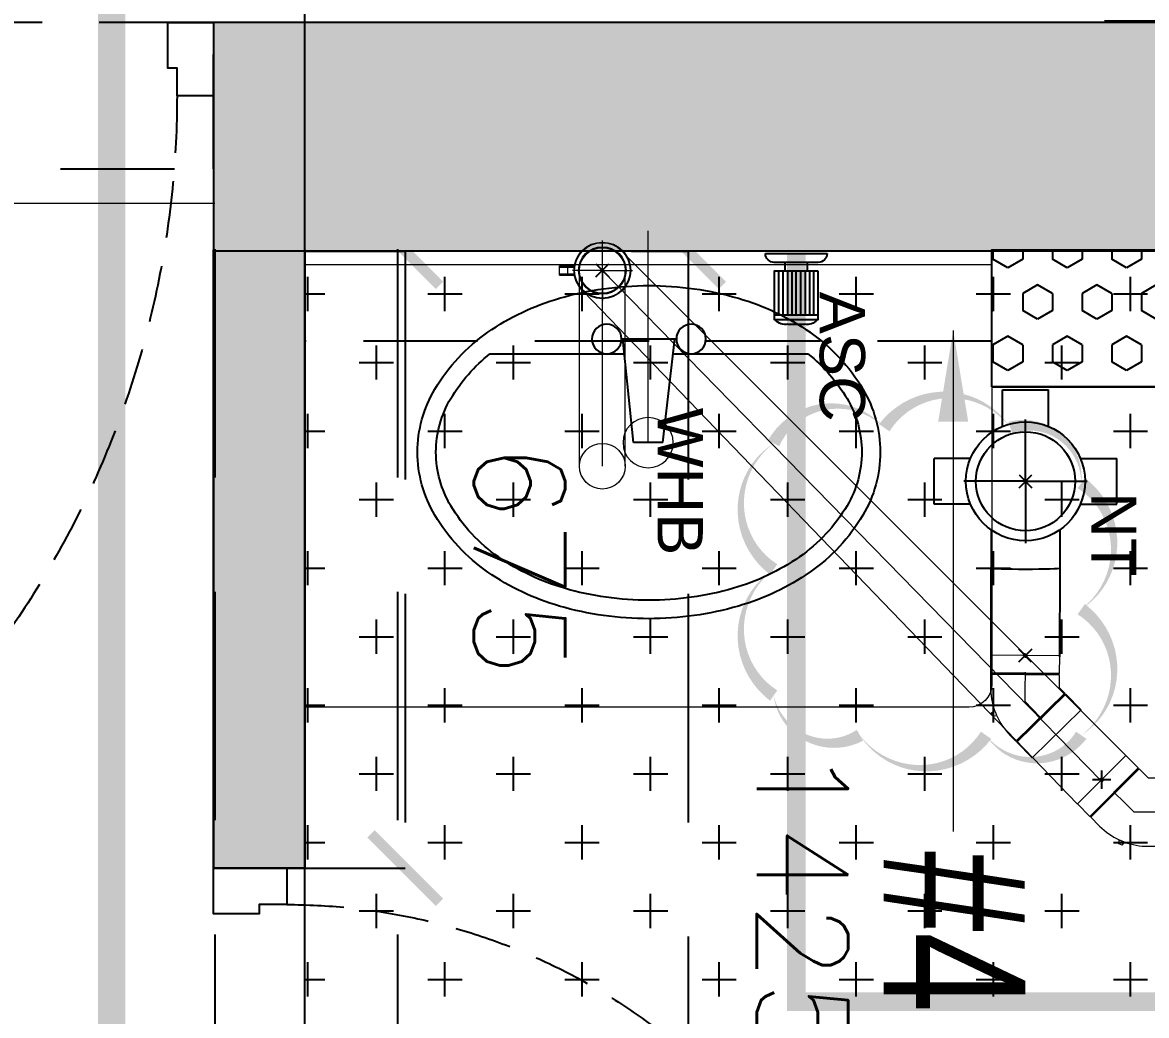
# Model space of a CAD drawing. Header units: millimetres. Extents: x -414464 to 1686, y -90036 to 108605.
# Drawn here: x -107550 to -106321, y -74196 to -73110 of the extents above; entities that cross this region are included whole.
import ezdxf

# ---------------------------------------------------------------- set-up
doc = ezdxf.new("R2010")
doc.units = ezdxf.units.MM
doc.header["$LTSCALE"] = 1000
doc.header["$MEASUREMENT"] = 0
for name, pattern in [('$1$AUDIT_D_120904163729-0', [0]), ('$36$HIDDEN', [0.375, 0.25, -0.125]), ('3BHK-A$1$$1$HIDDEN', [0.375, 0.25, -0.125]), ('3BHK-A$1$( Hidden )', [0.375, 0.25, -0.125]), ('3BHK-A$1$AUDIT_D_120904163729-0', [0]), ('3BHK-A$1$HIDDEN', [0.375, 0.25, -0.125]), ('AUDIT_D_120904163729-0', [0]), ('T8 - TYPICAL FLOOR CORE$1$HIDDEN', [0.375, 0.25, -0.125]), ('T8(T9 IS SIMILAR) - DIMENSION & TEXTING$1$( Hidden )', [0.375, 0.25, -0.125]), ('T8(T9 IS SIMILAR) - DIMENSION & TEXTING$1$1', [0]), ('T8(T9 IS SIMILAR) - DIMENSION & TEXTING$1$AUDIT_D_120904163729-0', [0]), ('T8(T9 IS SIMILAR) - DIMENSION & TEXTING$1$CENTERX2', [101.6, 63.5, -12.7, 12.7, -12.7]), ('T8(T9 IS SIMILAR) - DIMENSION & TEXTING$1$HIDDEN', [0.375, 0.25, -0.125]), ('T8(T9 IS SIMILAR)$1$$0$HIDDEN', [0.375, 0.25, -0.125]), ('T8(T9 IS SIMILAR)$1$HIDDEN', [0.375, 0.25, -0.125]), ('T8_REFUGE COLUMNS$1$CENTER2', [1.125, 0.75, -0.125, 0.125, -0.125])]:
    doc.linetypes.add(name, pattern=pattern)
doc.layers.get('0').update_dxf_attribs({"linetype": 'AUDIT_D_120904163729-0'})
for name, color, linetype in [('$0$A-HATCH -160', 251, '$1$AUDIT_D_120904163729-0'), ('$21$A-DIMENSIONS', 2, '$36$HIDDEN'), ('3BHK-A$1$$0$A-DOOR-FULL', 2, 'Continuous'), ('3BHK-A$1$$1$LEDGE WALL', 5, 'Continuous'), ('3BHK-A$1$A-HATCH -160', 251, '3BHK-A$1$AUDIT_D_120904163729-0'), ('3BHK-A$1$A-SANITARY', 2, 'Continuous'), ('3BHK-A$1$A-TOI SUNK 50MM', 8, 'Continuous'), ('3BHK-A$1$CUT-OUT', 49, 'Continuous'), ('3BHK-A$1$LEDGE WALL', 5, 'Continuous'), ('a-rcc', 3, 'Continuous'), ('T8 - TYPICAL FLOOR CORE$1$A-DIMENSIONS', 2, 'T8 - TYPICAL FLOOR CORE$1$HIDDEN'), ('T8(T9 IS SIMILAR) - DIMENSION & TEXTING$1$A-DIMENSIONS', 2, 'T8(T9 IS SIMILAR) - DIMENSION & TEXTING$1$HIDDEN'), ('T8(T9 IS SIMILAR) - DIMENSION & TEXTING$1$A-FIRE FIGHTING', 7, 'T8(T9 IS SIMILAR) - DIMENSION & TEXTING$1$AUDIT_D_120904163729-0'), ('T8(T9 IS SIMILAR) - DIMENSION & TEXTING$1$A-PLUMBING', 7, 'T8(T9 IS SIMILAR) - DIMENSION & TEXTING$1$AUDIT_D_120904163729-0'), ('T8(T9 IS SIMILAR) - DIMENSION & TEXTING$1$A-RSP COMMENTS', 30, 'T8(T9 IS SIMILAR) - DIMENSION & TEXTING$1$AUDIT_D_120904163729-0'), ('T8(T9 IS SIMILAR) - DIMENSION & TEXTING$1$KITCHEN BLOCK', 255, 'Continuous'), ('T8(T9 IS SIMILAR) - DIMENSION & TEXTING$1$pl-75 dia waste pipe', 3, 'Continuous'), ('T8(T9 IS SIMILAR) - DIMENSION & TEXTING$1$pl-75 dia waste pipe1', 3, 'Continuous'), ('T8(T9 IS SIMILAR) - DIMENSION & TEXTING$1$PL-FITTINGS', 5, 'Continuous'), ('T8(T9 IS SIMILAR) - DIMENSION & TEXTING$1$U-TI-75MM WASTE WATER PIPE', 3, 'Continuous'), ('T8(T9 IS SIMILAR) - DIMENSION & TEXTING$1$U-TI-BOILER', 1, 'T8(T9 IS SIMILAR) - DIMENSION & TEXTING$1$1'), ('T8(T9 IS SIMILAR) - DIMENSION & TEXTING$1$U-TI-TEXT', 7, 'Continuous'), ('T8(T9 IS SIMILAR) - DIMENSION & TEXTING$1$U-TI-WS', 5, 'Continuous'), ('T8(T9 IS SIMILAR)$1$$6$a-beam 2', 50, 'Continuous'), ('T8(T9 IS SIMILAR)$1$S-BEAM', 20, 'T8(T9 IS SIMILAR)$1$$0$HIDDEN'), ('T8_REFUGE COLUMNS$1$A-CENTERLINE', 193, 'T8_REFUGE COLUMNS$1$CENTER2'), ('T8_REFUGE COLUMNS$1$A-RCC COLS', 3, 'Continuous'), ('T8_TYPICAL COLUMNS$1$A-RCC COLS', 3, 'Continuous')]:
    doc.layers.add(name, color=color, linetype=linetype)
for name, color, linetype, lineweight in [('3BHK-A$1$$1$A-WALL- 160', 6, 'Continuous', 30), ('3BHK-A$1$a-TOI-fixtures', 251, 'Continuous', 0), ('T8(T9 IS SIMILAR) - DIMENSION & TEXTING$1$pl-50dia waste pie', 6, 'Continuous', 0), ('T8(T9 IS SIMILAR) - DIMENSION & TEXTING$1$pl-50dia waste pipe1', 6, 'Continuous', 0), ('T8(T9 IS SIMILAR) - DIMENSION & TEXTING$1$R0-18-10-2014-T1-1st Podium Floor Plan$0$Text', 2, 'Continuous', 0), ('T8(T9 IS SIMILAR) - DIMENSION & TEXTING$1$U-IPD-WS-FIRE', 1, 'Continuous', 40), ('T8(T9 IS SIMILAR)$1$D&W', 8, 'Continuous', 25), ('T8(T9 IS SIMILAR)$1$SCPL BEAM', 191, 'T8(T9 IS SIMILAR)$1$$0$HIDDEN', 13)]:
    doc.layers.add(name, color=color, linetype=linetype, lineweight=lineweight)
doc.layers.add('T8(T9 IS SIMILAR) - DIMENSION & TEXTING$1$GEB-BEZUG', color=2, linetype='Continuous', lineweight=25, true_color=0xffff00)
doc.layers.add('T8_REFUGE COLUMNS$1$COL-HATCH', color=7, linetype='Continuous', lineweight=25, true_color=0xa3a3a3)
doc.styles.add('T8 - TYPICAL FLOOR CORE$1$Romans 1', font='romans.shx', dxfattribs={"height": 100})
doc.styles.add('T8(T9 IS SIMILAR) - DIMENSION & TEXTING$1$arial', font='sanss___.ttf')
doc.styles.add('T8(T9 IS SIMILAR) - DIMENSION & TEXTING$1$ARIAL ARROW', font='swisscl.ttf')
doc.styles.add('T8(T9 IS SIMILAR) - DIMENSION & TEXTING$1$Romans 1', font='romans.shx', dxfattribs={"height": 100})
doc.styles.add('T8(T9 IS SIMILAR) - DIMENSION & TEXTING$1$Tahoma', font='tahoma.ttf')
doc.dimstyles.new('T8 - TYPICAL FLOOR CORE$1$ALPINE S', dxfattribs={"dimscale": 0, "dimtxt": 100, "dimasz": 75, "dimexe": 0, "dimexo": 0, "dimgap": 75, "dimtad": 1, "dimdec": 0, "dimzin": 0, "dimdsep": 46, "dimtxsty": 'T8 - TYPICAL FLOOR CORE$1$Romans 1', "dimblk": 'T8 - TYPICAL FLOOR CORE$1$_ArchTick', "dimcen": 0.09, "dimclrd": 256, "dimclre": 256, "dimclrt": 7, "dimadec": 0, "dimazin": 0, "dimtfac": 1, "dimtdec": 0, "dimtofl": 0, "dimtmove": 1, "dimatfit": 0, "dimldrblk": 'T8 - TYPICAL FLOOR CORE$1$_Open90', "dimfxl": 1, "dimtolj": 1, "dimtzin": 0, "dimarcsym": 0})
doc.dimstyles.new('T8(T9 IS SIMILAR) - DIMENSION & TEXTING$1$ALPINE S', dxfattribs={"dimscale": 0, "dimtxt": 100, "dimasz": 75, "dimexe": 0, "dimexo": 0, "dimgap": 75, "dimtad": 1, "dimdec": 0, "dimzin": 0, "dimdsep": 46, "dimtxsty": 'T8(T9 IS SIMILAR) - DIMENSION & TEXTING$1$Romans 1', "dimblk": 'T8(T9 IS SIMILAR) - DIMENSION & TEXTING$1$_ArchTick', "dimcen": 0.09, "dimclrd": 256, "dimclre": 256, "dimclrt": 7, "dimadec": 0, "dimazin": 0, "dimtfac": 1, "dimtdec": 0, "dimtofl": 0, "dimtmove": 1, "dimatfit": 0, "dimldrblk": 'T8(T9 IS SIMILAR) - DIMENSION & TEXTING$1$_Open90', "dimfxl": 1, "dimtolj": 1, "dimtzin": 0, "dimarcsym": 0})
doc.dimstyles.new('T8(T9 IS SIMILAR) - DIMENSION & TEXTING$1$SAMATA STD', dxfattribs={"dimtxt": 100, "dimasz": 50, "dimexe": 50, "dimexo": 50, "dimgap": 10, "dimtad": 0, "dimdec": 0, "dimrnd": 5, "dimzin": 0, "dimdsep": 46, "dimtxsty": 'T8(T9 IS SIMILAR) - DIMENSION & TEXTING$1$Tahoma', "dimblk": 'T8(T9 IS SIMILAR) - DIMENSION & TEXTING$1$_Origin2', "dimcen": -50, "dimdle": 50, "dimclrd": 7, "dimclre": 7, "dimclrt": 7, "dimadec": 0, "dimazin": 0, "dimtfac": 1, "dimtdec": 0, "dimtmove": 1, "dimatfit": 3, "dimfxl": 150, "dimtfill": 1, "dimtolj": 1, "dimtzin": 0, "dimlwd": -1, "dimlwe": -1, "dimarcsym": 0})

# ---------------------------------------------------------------- blocks, each defined once
blk = doc.blocks.new('T8_REFUGE COLUMNS')
at = {"layer": 'T8_REFUGE COLUMNS$1$COL-HATCH', "linetype": 'ByBlock'}
h = blk.add_hatch(color=256, dxfattribs=at)
h.dxf.hatch_style = 1
h.paths.add_polyline_path([(1213587.1, -5709939.9), (1213337.1, -5709939.9), (1213337.1, -5714149.9), (1213587.1, -5714149.9)])
at = {"layer": 'T8_REFUGE COLUMNS$1$A-CENTERLINE'}
blk.add_line((1229551.2, -5714049.9), (1182156.9, -5714049.9), dxfattribs=at)
at = {"layer": 'T8_REFUGE COLUMNS$1$A-RCC COLS', "linetype": 'ByBlock'}
blk.add_lwpolyline([(1213587.1, -5709939.9), (1213337.1, -5709939.9), (1213337.1, -5714149.9), (1213587.1, -5714149.9)], close=True, dxfattribs=at)
blk = doc.blocks.new('T8_TYPICAL COLUMNS')
at = {"layer": 'T8_TYPICAL COLUMNS$1$A-RCC COLS', "linetype": 'ByBlock'}
blk.add_blockref('T8_REFUGE COLUMNS', (0, 0), dxfattribs=at)
blk = doc.blocks.new('*U2754')
for points in [[(0, 0), (0, 1025), (30, 1025), (30, 0)], [(-40, 0), (0, 0), (0, -30), (10, -30), (10, -80), (-40, -80)], [(1065, 0), (1025, 0), (1025, -30), (1015, -30), (1015, -80), (1065, -80)]]:
    blk.add_lwpolyline(points, close=True)
at = {"color": 0, "linetype": 'ByBlock', "ltscale": 0.25}
blk.add_arc((-1.5, -0.6), 1026.5, 0.0347, 87.627, dxfattribs=at)
blk = doc.blocks.new('*U2755')
for points in [[(0, 0), (0, 670), (30, 670), (30, 0)], [(-40, 0), (0, 0), (0, -30), (10, -30), (10, -80), (-40, -80)], [(710, 0), (670, 0), (670, -30), (660, -30), (660, -80), (710, -80)]]:
    blk.add_lwpolyline(points, close=True)
at = {"color": 0, "linetype": 'ByBlock', "ltscale": 0.25}
blk.add_arc((-1, -0.4), 671, 0.0347, 87.627, dxfattribs=at)
blk = doc.blocks.new('3BHK-A$1$WB1')
at = {"layer": '3BHK-A$1$A-SANITARY', "color": 0, "ltscale": 1000}
for p, q in [((190074.4, -1779394.5), (190063, -1779507.9)), ((190106.8, -1779394.5), (190119.9, -1779507.9)), ((189917.5, -1779491.7), (190064.6, -1779491.7)), ((190118, -1779491.7), (190265.4, -1779491.7)), ((190061.5, -1779507.9), (190121.4, -1779507.9))]:
    blk.add_line(p, q, dxfattribs=at)
at = {"layer": '3BHK-A$1$A-SANITARY', "color": 0}
blk.add_line((190106.8, -1779394.5), (190074.4, -1779394.5), dxfattribs=at)
for centre, major_axis, start_param, end_param in [((190091.4, -1779555.7), (-92.6, 341.5), 6.018375, 6.298924), ((190091.4, -1779555.7), (-92.6, 341.5), 5.737826, 6.018375), ((190067.1, -1779471.3), (-69.6, 256.7), 0.015739, 0.342992), ((190115.8, -1779471.3), (-69.6, 256.7), 5.410573, 5.737826), ((190091.4, -1779555.7), (-87.3, 322), 6.018375, 6.298924), ((190091.4, -1779555.7), (-87.3, 322), 5.737826, 6.018375), ((190067.1, -1779471.3), (-64.3, 237.2), 0.015739, 0.342992), ((190115.8, -1779471.3), (-64.3, 237.2), 5.410573, 5.737826), ((190030, -1779417.8), (-52.6, 193.9), 0.342992, 0.768932), ((190152.9, -1779417.8), (-52.6, 193.9), 4.984633, 5.410573), ((190030, -1779417.8), (-47.3, 174.4), 0.342992, 0.768932), ((190152.9, -1779417.8), (-47.3, 174.4), 4.984633, 5.410573), ((189973.2, -1779384.1), (-35.3, 130.2), 0.768932, 1.305986), ((189973.2, -1779384.1), (-30, 110.7), 0.768932, 1.305986), ((190209.6, -1779384.1), (-30, 110.7), 4.447579, 4.984633), ((190209.6, -1779384.1), (-35.3, 130.2), 4.447579, 4.984633), ((189973.2, -1779384.1), (-35.3, 130.2), 1.305986, 1.84304), ((189973.2, -1779384.1), (-30, 110.7), 1.305986, 1.84304), ((190209.6, -1779384.1), (-30, 110.7), 3.910525, 4.447579), ((190209.6, -1779384.1), (-35.3, 130.2), 3.910525, 4.447579), ((190030, -1779350.3), (-47.3, 174.4), 1.84304, 2.20494), ((190152.9, -1779350.3), (-47.3, 174.4), 3.548625, 3.910525), ((190030, -1779350.3), (-52.6, 193.9), 1.84304, 2.268981), ((190152.9, -1779350.3), (-52.6, 193.9), 3.484585, 3.910525), ((190045.3, -1779507.9), (-4.2, 15.6), 6.018375, 12.30156), ((190137.6, -1779507.9), (-4.2, 15.6), 6.018375, 12.30156), ((190067.1, -1779296.9), (-69.6, 256.7), 2.268981, 2.596234), ((190115.8, -1779296.9), (-69.6, 256.7), 3.157331, 3.484585), ((190091.4, -1779212.5), (-92.6, 341.5), 2.596234, 2.876783), ((190091.4, -1779212.5), (-92.6, 341.5), 2.876783, 3.157331)]:
    blk.add_ellipse(centre, major_axis=major_axis, ratio=1, start_param=start_param, end_param=end_param, dxfattribs=at)
blk = doc.blocks.new('3BHK-A')
at = {"layer": '3BHK-A$1$A-HATCH -160', "linetype": 'ByBlock'}
h = blk.add_hatch(dxfattribs=at)
h.set_pattern_fill('ZIGZAG', color=256, scale=250)
h.set_pattern_definition([(9e-15, (1e-08, 0), (31.25, 31.25), [31.25, -31.25]), (90, (31.25, 0), (-31.25, 31.25), [31.25, -31.25])])
h.paths.add_polyline_path([(1185182.8, -5714749.5), (1186532.7, -5714749.5), (1186532.7, -5714149.5), (1186632.7, -5714149.5), (1186632.7, -5714749.5), (1188712.7, -5714749.5), (1188712.7, -5714049.5), (1189032.5, -5714049.5), (1189032.5, -5714149.5), (1188812.7, -5714149.5), (1188812.7, -5715449.5), (1189032.5, -5715449.5), (1189032.5, -5715549.5), (1188712.7, -5715549.5), (1188712.7, -5714849.5), (1186632.7, -5714849.5), (1186632.7, -5715664.5), (1186532.7, -5715664.5), (1186532.7, -5714849.5), (1185182.8, -5714849.5)])
h.paths.add_polyline_path([(1185182.8, -5713249.5), (1185782.7, -5713249.5), (1185782.7, -5713149.5), (1185182.8, -5713149.5)])
h.paths.add_polyline_path([(1186532.7, -5710699.5), (1186632.7, -5710699.5), (1186632.7, -5713249.5), (1186532.7, -5713249.5)])
h.paths.add_polyline_path([(1186532.7, -5717399.5), (1186632.7, -5717399.5), (1186632.7, -5716414.5), (1186532.7, -5716414.5)])
h.paths.add_polyline_path([(1194902.2, -5715375), (1194082.3, -5715375), (1194082.3, -5715475), (1194902.2, -5715475)])
h.paths.add_polyline_path([(1195782.2, -5715375), (1196682.2, -5715375), (1196682.2, -5715475), (1195782.2, -5715475)])
h.paths.add_polyline_path([(1194132.5, -5714149.9), (1196532.4, -5714149.9), (1196532.4, -5714049.9), (1194132.5, -5714049.9)])
h.paths.add_polyline_path([(1197432.4, -5711800.2), (1197532.4, -5711800.2), (1197532.4, -5714149.9), (1197432.4, -5714149.9)])
h.paths.add_polyline_path([(1198282.4, -5714149.9), (1198958.7, -5714149.9), (1198958.7, -5714049.9), (1198282.4, -5714049.9)])
h.paths.add_polyline_path([(1196871.9, -5720208.6), (1196082.2, -5720209.7), (1196082.3, -5720109.7), (1196082.2, -5720109.7), (1196182.2, -5720109.7), (1196871.9, -5720108.6)])
h.paths.add_polyline_path([(1193397.2, -5709939.9), (1193882.3, -5709939.6), (1193882.3, -5710040.1), (1193397.3, -5710040.1)])
h.paths.add_polyline_path([(1186632.7, -5708554.7), (1187192.3, -5708554.8), (1187192.3, -5708654.7), (1186632.7, -5708654.7)])
h.paths.add_polyline_path([(1194182.3, -5715724), (1194082.3, -5715724), (1194082.3, -5715474), (1194182.3, -5715474)])
at = {"layer": '3BHK-A$1$A-TOI SUNK 50MM'}
h = blk.add_hatch(dxfattribs=at)
h.set_pattern_fill('CROSS', color=256, scale=300, style=0)
h.set_pattern_definition([(9e-15, (-0.65, 1286.84), (75, 75), [37.5, -112.5]), (90, (18.1, 1268.09), (-75, 75), [37.5, -112.5])])
h.paths.add_polyline_path([(1197532.4, -5711799.2), (1198958.7, -5711799.2), (1198958.7, -5714049.9), (1197532.4, -5714049.9)])
at = {"layer": '3BHK-A$1$LEDGE WALL'}
h = blk.add_hatch(dxfattribs=at)
h.set_pattern_fill('HEX', color=8, scale=150, angle=180)
h.paths.add_polyline_path([(1198958.7, -5713298.5), (1198808.7, -5713298.5), (1198808.7, -5712549.2), (1198958.7, -5712549.2)])
at = {"layer": '3BHK-A$1$$1$A-WALL- 160', "linetype": 'ByBlock'}
for p, q in [((1198282.4, -5714049.9, 0), (1198958.7, -5714049.9, 0)), ((1198282.4, -5714149.9, 0), (1198282.4, -5714049.9, 0)), ((1198282.4, -5714149.9, 0), (1198958.7, -5714149.9, 0))]:
    blk.add_line(p, q, dxfattribs=at)
at = {"layer": '3BHK-A$1$$1$LEDGE WALL'}
blk.add_line((1198808.7, -5713298.5, -0.5), (1198808.7, -5712598.8, -0.5), dxfattribs=at)
at = {"layer": '3BHK-A$1$$1$LEDGE WALL', "linetype": '3BHK-A$1$( Hidden )', "ltscale": 0.5}
blk.add_line((1198858.7, -5713298.5, -0.5), (1198858.7, -5714048.8, 0), dxfattribs=at)
at = {"layer": '3BHK-A$1$$1$LEDGE WALL', "elevation": -0.5}
blk.add_lwpolyline([(1198808.7, -5713298.5), (1198958.7, -5713298.5), (1198958.7, -5712549.2), (1198808.7, -5712549.2)], close=True, dxfattribs=at)
at = {"layer": '3BHK-A$1$A-TOI SUNK 50MM'}
blk.add_line((1197532.4, -5714049.9, 0), (1198282.4, -5714049.9, 0), dxfattribs=at)
at = {"layer": '3BHK-A$1$a-TOI-fixtures'}
for p, q in [((1198956.7, -5713298.5, -0.5), (1198483.4, -5713298.5, -0.5)), ((1198942.5, -5713298.5, -0.5), (1198942.5, -5714048.8, -0.5)), ((1198957.5, -5713298.5, -0.5), (1198957.5, -5714048.8, -0.5)), ((1198458.4, -5713323.5, -0.5), (1198458.4, -5714048.8, -0.5)), ((1198957.5, -5714049.9, 0), (1198460.4, -5714049.9, 0))]:
    blk.add_line(p, q, dxfattribs=at)
at = {"layer": '3BHK-A$1$a-TOI-fixtures', "extrusion": (-3.57019e-09, -2.53026e-07, 1)}
blk.add_line((1198747.8, -5713674.5, 0), (1198979.4, -5713674.5, 0), dxfattribs=at)
blk.add_circle((1198747.8, -5713674.5, 1.4), 27.5, dxfattribs=at)
at = {"layer": '3BHK-A$1$a-TOI-fixtures'}
blk.add_arc((1198483.4, -5713323.5, -0.5), 25, 90, 180, dxfattribs=at)
at = {"layer": '3BHK-A$1$CUT-OUT', "linetype": '3BHK-A$1$HIDDEN', "ltscale": 0.5, "elevation": -0.5}
blk.add_lwpolyline([(1199207.4, -5715255), (1199047.4, -5715255), (1199047.4, -5714149.9), (1199207.4, -5714149.9)], close=True, dxfattribs=at)
at = {"layer": '3BHK-A$1$$0$A-DOOR-FULL', "linetype": '3BHK-A$1$$1$HIDDEN'}
blk.add_blockref('*U2755', (1197572.4, -5714069.9, 0), dxfattribs=at)
at = {"layer": '3BHK-A$1$$0$A-DOOR-FULL', "linetype": '3BHK-A$1$$1$HIDDEN', "rotation": 90}
blk.add_blockref('*U2754', (1199127.4, -5715214.9, -0.5), dxfattribs=at)
at = {"layer": '3BHK-A$1$a-TOI-fixtures', "extrusion": (-8.33598e-18, -2.28199e-17, -1), "xscale": -1, "zscale": -1, "rotation": 270}
blk.add_blockref('3BHK-A$1$WB1', (580646.7, -5903765.1, 0), dxfattribs=at)
blk = doc.blocks.new('T8 - TYPICAL FLOOR CORE$1$_ArchTick')
at = {"color": 0, "linetype": 'ByBlock', "const_width": 0.15}
blk.add_lwpolyline([(-0.5, -0.5), (0.5, 0.5)], dxfattribs=at)
blk = doc.blocks.new('*D4604')
at = {"layer": 'T8 - TYPICAL FLOOR CORE$1$A-DIMENSIONS', "linetype": 'T8 - TYPICAL FLOOR CORE$1$HIDDEN', "lineweight": -2, "transparency": 16777216}
for p, q in [((1212012.2, -5713175.1), (1212012.2, -5713030)), ((1213335.4, -5713175.1), (1213335.4, -5713030))]:
    blk.add_line(p, q, dxfattribs=at)
at = {"layer": 'T8 - TYPICAL FLOOR CORE$1$A-DIMENSIONS', "lineweight": -2, "transparency": 16777216}
blk.add_line((1212012.2, -5713030), (1213335.4, -5713030), dxfattribs=at)
at = {"layer": 'T8 - TYPICAL FLOOR CORE$1$A-DIMENSIONS', "linetype": 'ByBlock', "lineweight": -2, "transparency": 16777216, "xscale": 75, "yscale": 75, "zscale": 75, "rotation": 180}
blk.add_blockref('T8 - TYPICAL FLOOR CORE$1$_ArchTick', (1212012.2, -5713030), dxfattribs=at)
at = {"layer": 'T8 - TYPICAL FLOOR CORE$1$A-DIMENSIONS', "linetype": 'ByBlock', "lineweight": -2, "transparency": 16777216, "xscale": 75, "yscale": 75, "zscale": 75}
blk.add_blockref('T8 - TYPICAL FLOOR CORE$1$_ArchTick', (1213335.4, -5713030), dxfattribs=at)
at = {"layer": 'T8 - TYPICAL FLOOR CORE$1$A-DIMENSIONS', "color": 7, "linetype": 'ByBlock', "transparency": 16777216, "insert": (1212673.8, -5712905), "char_height": 100, "attachment_point": 5, "style": 'T8 - TYPICAL FLOOR CORE$1$Romans 1'}
blk.add_mtext('\\A1;1323', dxfattribs=at)
blk = doc.blocks.new('T8 - TYPICAL FLOOR CORE$1$_Open90')
at = {"color": 0, "linetype": 'ByBlock', "lineweight": -2}
for p, q in [((-0.5, 0.5), (0, 0)), ((0, 0), (-1, 0)), ((0, 0), (-0.5, -0.5))]:
    blk.add_line(p, q, dxfattribs=at)
blk = doc.blocks.new('T8(T9 IS SIMILAR) - DIMENSION & TEXTING$1$_ArchTick')
at = {"color": 0, "linetype": 'ByBlock', "const_width": 0.15}
blk.add_lwpolyline([(-0.5, -0.5), (0.5, 0.5)], dxfattribs=at)
blk = doc.blocks.new('*D1513')
at = {"layer": 'T8(T9 IS SIMILAR) - DIMENSION & TEXTING$1$A-DIMENSIONS', "linetype": 'T8(T9 IS SIMILAR) - DIMENSION & TEXTING$1$HIDDEN', "lineweight": -2, "transparency": 16777216}
for p, q in [((1213587.3, -5714048.8), (1213587.3, -5713940.2)), ((1214262.3, -5714048.8), (1214262.3, -5713940.2))]:
    blk.add_line(p, q, dxfattribs=at)
at = {"layer": 'T8(T9 IS SIMILAR) - DIMENSION & TEXTING$1$A-DIMENSIONS', "lineweight": -2, "transparency": 16777216}
blk.add_line((1213587.3, -5713940.2), (1214262.3, -5713940.2), dxfattribs=at)
at = {"layer": 'T8(T9 IS SIMILAR) - DIMENSION & TEXTING$1$A-DIMENSIONS', "linetype": 'ByBlock', "lineweight": -2, "transparency": 16777216, "xscale": 75, "yscale": 75, "zscale": 75, "rotation": 180}
blk.add_blockref('T8(T9 IS SIMILAR) - DIMENSION & TEXTING$1$_ArchTick', (1213587.3, -5713940.2), dxfattribs=at)
at = {"layer": 'T8(T9 IS SIMILAR) - DIMENSION & TEXTING$1$A-DIMENSIONS', "linetype": 'ByBlock', "lineweight": -2, "transparency": 16777216, "xscale": 75, "yscale": 75, "zscale": 75}
blk.add_blockref('T8(T9 IS SIMILAR) - DIMENSION & TEXTING$1$_ArchTick', (1214262.3, -5713940.2), dxfattribs=at)
at = {"layer": 'T8(T9 IS SIMILAR) - DIMENSION & TEXTING$1$A-DIMENSIONS', "color": 7, "linetype": 'ByBlock', "transparency": 16777216, "insert": (1213924.8, -5713815.2), "char_height": 100, "attachment_point": 5, "style": 'T8(T9 IS SIMILAR) - DIMENSION & TEXTING$1$Romans 1'}
blk.add_mtext('\\A1;675', dxfattribs=at)
blk = doc.blocks.new('T8(T9 IS SIMILAR) - DIMENSION & TEXTING$1$_Open90')
at = {"color": 0, "linetype": 'ByBlock', "lineweight": -2}
for p, q in [((-0.5, 0.5), (0, 0)), ((0, 0), (-1, 0)), ((0, 0), (-0.5, -0.5))]:
    blk.add_line(p, q, dxfattribs=at)
blk = doc.blocks.new('*D1468')
at = {"layer": 'T8(T9 IS SIMILAR) - DIMENSION & TEXTING$1$A-DIMENSIONS', "linetype": 'T8(T9 IS SIMILAR) - DIMENSION & TEXTING$1$HIDDEN', "lineweight": -2, "transparency": 16777216}
for p, q in [((1213587.3, -5713692.7), (1213587.3, -5713630.7)), ((1215012.3, -5713692.7), (1215012.3, -5713630.7))]:
    blk.add_line(p, q, dxfattribs=at)
at = {"layer": 'T8(T9 IS SIMILAR) - DIMENSION & TEXTING$1$A-DIMENSIONS', "lineweight": -2, "transparency": 16777216}
blk.add_line((1213587.3, -5713630.7), (1215012.3, -5713630.7), dxfattribs=at)
at = {"layer": 'T8(T9 IS SIMILAR) - DIMENSION & TEXTING$1$A-DIMENSIONS', "linetype": 'ByBlock', "lineweight": -2, "transparency": 16777216, "xscale": 75, "yscale": 75, "zscale": 75, "rotation": 180}
blk.add_blockref('T8(T9 IS SIMILAR) - DIMENSION & TEXTING$1$_ArchTick', (1213587.3, -5713630.7), dxfattribs=at)
at = {"layer": 'T8(T9 IS SIMILAR) - DIMENSION & TEXTING$1$A-DIMENSIONS', "linetype": 'ByBlock', "lineweight": -2, "transparency": 16777216, "xscale": 75, "yscale": 75, "zscale": 75}
blk.add_blockref('T8(T9 IS SIMILAR) - DIMENSION & TEXTING$1$_ArchTick', (1215012.3, -5713630.7), dxfattribs=at)
at = {"layer": 'T8(T9 IS SIMILAR) - DIMENSION & TEXTING$1$A-DIMENSIONS', "color": 7, "linetype": 'ByBlock', "transparency": 16777216, "insert": (1214299.8, -5713505.7), "char_height": 100, "attachment_point": 5, "style": 'T8(T9 IS SIMILAR) - DIMENSION & TEXTING$1$Romans 1'}
blk.add_mtext('\\A1;1425', dxfattribs=at)
blk = doc.blocks.new('T8(T9 IS SIMILAR) - DIMENSION & TEXTING$1$A$C7A147FD6')
at = {"layer": 'T8(T9 IS SIMILAR) - DIMENSION & TEXTING$1$U-IPD-WS-FIRE', "color": 241, "linetype": 'T8(T9 IS SIMILAR) - DIMENSION & TEXTING$1$( Hidden )', "ltscale": 2, "const_width": 30, "elevation": -0.6}
blk.add_lwpolyline([(15392.2, 3510.8), (15222.1, 3510.8), (15222.1, -1346.4), (14768.2, -1346.4), (14768.2, -2147.3), (11278, -2147.3), (11278, -1175.2), (10838.4, -1175.2), (10838.4, -353), (9573.9, -353), (9573.9, 86.8), (9573.9, 1112.5), (-6794.4, 1112.5)], dxfattribs=at)
blk = doc.blocks.new('T8(T9 IS SIMILAR) - DIMENSION & TEXTING$1$Einfügepunkt')
at = {"layer": 'T8(T9 IS SIMILAR) - DIMENSION & TEXTING$1$GEB-BEZUG'}
for p, q in [((-7.1, -7.1), (7.1, 7.1)), ((-7.1, 7.1), (7.1, -7.1))]:
    blk.add_line(p, q, dxfattribs=at)
blk = doc.blocks.new('T8(T9 IS SIMILAR) - DIMENSION & TEXTING$1$365.045.16.1_A')
at = {"lineweight": 13, "ltscale": 25}
for p, q in [((-61.9, 8.8), (-8.8, 61.9)), ((8.3, 44.7), (-8.8, 61.9)), ((8.3, 44.7), (-44.7, -8.3)), ((-43.7, -9.4), (9.4, 43.7)), ((8.3, 43.7), (-43.7, -8.3)), ((8.3, 43.7), (8.3, 44.7)), ((8.3, 43.7), (9.4, 43.7)), ((15.5, 37.5), (9.4, 43.7)), ((-17.1, 17.1), (-18.9, 18.9)), ((0, 0), (-17.1, 17.1)), ((34.7, 16.5), (30.6, 16)), ((36.3, 12.9), (32.9, 10.3)), ((34.7, 16.5), (36.3, 12.9)), ((-44.7, -8.3), (-61.9, 8.8)), ((-9.2, 9.2), (-11, 11)), ((0, -15.5), (0, 0)), ((-43.7, -8.3), (-44.7, -8.3)), ((-43.7, -8.3), (-43.7, -9.4)), ((-37.5, -15.5), (-43.7, -9.4)), ((-37.5, -29.3), (-37.5, -15.5)), ((0, -29.3), (0, -15.5)), ((37.5, -29.3), (37.5, -15.5)), ((-36.7, -30), (-37.5, -29.3)), ((37.5, -29.3), (-37.5, -29.3)), ((-36.7, -30), (-37.5, -30.7)), ((-37.5, -50), (-37.5, -30.7)), ((-37.5, -30.7), (37.5, -30.7)), ((-36.7, -30), (36.8, -30)), ((0, -31.8), (0, -29.3)), ((36.8, -30), (37.5, -29.3)), ((36.8, -30), (37.5, -30.7)), ((37.5, -50), (37.5, -30.7)), ((0, -50), (0, -47.5)), ((-37.5, -50), (37.5, -50)), ((0, -50), (-2.5, -50)), ((0, -50), (0, -52.5)), ((0, -50), (2.5, -50))]:
    blk.add_line(p, q, dxfattribs=at)
for start, end in [(24.8604, 45), (0, 20.1396)]:
    blk.add_arc((-37.5, -15.5), 75, start, end, dxfattribs=at)
blk.add_open_spline([(32.9, 10.3), (32.9, 10.3), (32.9, 10.3), (32.8, 10.5), (32.8, 10.6), (32.6, 11), (32.4, 11.3), (32.2, 11.9), (32.1, 12.1), (31.9, 12.6), (31.8, 12.8), (31.6, 13.2), (31.6, 13.4), (31.4, 13.8), (31.3, 14), (31.1, 14.6), (31, 14.9), (30.8, 15.4), (30.7, 15.6), (30.6, 15.9), (30.6, 16), (30.6, 16)], degree=3, knots=[-0.9758327, -0.9758327, -0.9758327, -0.9758327, -0.8930469, -0.8930469, -0.7796093, -0.7796093, -0.6561479, -0.6561479, -0.5667077, -0.5667077, -0.5007206, -0.5007206, -0.4380575, -0.4380575, -0.3616519, -0.3616519, -0.247098, -0.247098, -0.1245121, -0.1245121, 0, 0, 0, 0], dxfattribs=at)
blk.add_blockref('T8(T9 IS SIMILAR) - DIMENSION & TEXTING$1$Einfügepunkt', (0, -50), dxfattribs=at)
blk = doc.blocks.new('T8(T9 IS SIMILAR) - DIMENSION & TEXTING$1$361.771.16.1_G')
at = {"lineweight": 13, "ltscale": 25}
for p, q in [((0, 0), (0, 32.8)), ((-47, 5.2), (-30.6, 5.2)), ((-47, -5.2), (-47, 5.2)), ((-47, 3.7), (-30.8, 3.7)), ((-38, 3.7), (-38, -3.8)), ((-30.8, 3.7), (-38, 3.7)), ((-47, -3.7), (-30.8, -3.7)), ((-47, -5.2), (-30.6, -5.2)), ((-38, -3.8), (-30.8, -3.8)), ((0, 0), (-32.8, 0)), ((0, 0), (0, -32.8)), ((0, 0), (32.8, 0))]:
    blk.add_line(p, q, dxfattribs=at)
for radius in [31, 30.3, 26, 25]:
    blk.add_circle((0, 0), radius, dxfattribs=at)
blk.add_blockref('T8(T9 IS SIMILAR) - DIMENSION & TEXTING$1$Einfügepunkt', (0, 0), dxfattribs=at)
blk = doc.blocks.new('T8(T9 IS SIMILAR) - DIMENSION & TEXTING$1$ASC')
at = {"layer": 'T8(T9 IS SIMILAR) - DIMENSION & TEXTING$1$U-TI-BOILER'}
for points in [[(631187.56485, 41364.6039), (631187.52885, 41364.6039), (631187.52885, 41364.6399), (631187.52885, 41364.6435), (631187.56485, 41364.6435), (631187.56485, 41364.6039)], [(631187.54005, 41364.6471), (631187.55365, 41364.6471)], [(631187.56485, 41364.6399), (631187.52885, 41364.6399)], [(631187.53245, 41364.6039), (631187.53245, 41364.6399)], [(631187.53605, 41364.6399), (631187.53605, 41364.6039)], [(631187.53965, 41364.6039), (631187.53965, 41364.6399)], [(631187.54325, 41364.6039), (631187.54325, 41364.6399)], [(631187.54685, 41364.6399), (631187.54685, 41364.6039)], [(631187.55045, 41364.6039), (631187.55045, 41364.6399)], [(631187.55405, 41364.6039), (631187.55405, 41364.6399)], [(631187.55765, 41364.6039), (631187.55765, 41364.6399)], [(631187.56125, 41364.6399), (631187.56125, 41364.6039)], [(631187.56485, 41364.5967), (631187.52885, 41364.5967)], [(631187.53785, 41364.6039), (631187.53785, 41364.5967)], [(631187.55585, 41364.5967), (631187.55585, 41364.6039)], [(631187.52165, 41364.5895), (631187.57205, 41364.5895)]]:
    blk.add_lwpolyline(points, dxfattribs=at)
for centre, radius, start, end in [((631187.53736, 41364.6384), 0.00911, 72.81975, 145.94062), ((631187.55634, 41364.6384), 0.00911, 34.05939, 107.18025), ((631187.52885, 41364.5895), 0.0072, 90, 180), ((631187.56485, 41364.5895), 0.0072, 0, 90)]:
    blk.add_arc(centre, radius, start, end, dxfattribs=at)
blk = doc.blocks.new('T8(T9 IS SIMILAR) - DIMENSION & TEXTING$1$388.001.00.1_G')
at = {"layer": 'T8(T9 IS SIMILAR) - DIMENSION & TEXTING$1$U-TI-75MM WASTE WATER PIPE', "ltscale": 5}
for p, q in [((-25.1, 60.1), (-25.1, 100)), ((-25.1, 100), (25.1, 100)), ((25.1, 60.1), (25.1, 100)), ((0, 0), (0, 67.6)), ((-60.1, 25.1), (-100, 25.1)), ((-100, -25.1), (-100, 25.1)), ((60.1, 25.1), (100, 25.1)), ((100, -25.1), (100, 25.1)), ((0, 0), (-67.6, 0)), ((0, 0), (0, 2.5)), ((0, 0), (0, -67.6)), ((0, 0), (67.6, 0)), ((0, 0), (-2.5, 0)), ((0, 0), (0, -2.5)), ((0, 0), (2.5, 0)), ((-60.1, -25.1), (-100, -25.1)), ((60.1, -25.1), (100, -25.1)), ((-37.7, -53.1), (-37.7, -95)), ((37.7, -53.1), (37.7, -95))]:
    blk.add_line(p, q, dxfattribs=at)
for radius in [65.1, 54.2]:
    blk.add_circle((0, 0), radius, dxfattribs=at)
blk.add_ellipse((0, -95), major_axis=(37.7, 0), ratio=0.026177, start_param=3.141593, end_param=6.283185, dxfattribs=at)
blk.add_blockref('T8(T9 IS SIMILAR) - DIMENSION & TEXTING$1$Einfügepunkt', (0, 0), dxfattribs=at)
blk = doc.blocks.new('T8(T9 IS SIMILAR) - DIMENSION & TEXTING$1$A$C77D62699')
at = {"layer": 'T8(T9 IS SIMILAR) - DIMENSION & TEXTING$1$A-RSP COMMENTS', "linetype": 'ByBlock', "elevation": -0.8}
blk.add_lwpolyline([(6664.7, 673.3, 0, 13.8, 0.520567), (6526.7, 673.3, 0, 13.8, 0.520567), (6388.7, 673.3, 0, 13.8, 0.520567), (6328.2, 595.8, 0, 13.8, 0.520567), (6328.2, 457.8, 0, 13.8, 0.520567), (6345.2, 336.8, 0, 13.8, 0.520567), (6483.2, 336.8, 0, 13.8, 0.520567), (6621.2, 336.8, 0, 13.8, 0.520567), (6664.7, 431.2, 0, 13.8, 0.520567), (6664.7, 569.2, 0, 13.8, 0.520567)], format="xyseb", close=True, dxfattribs=at)
at = {"layer": 'T8(T9 IS SIMILAR) - DIMENSION & TEXTING$1$pl-50dia waste pipe1'}
for p, q in [((6686.7, 722.1, -0.2), (6138.7, 174.1, 1.3)), ((6739.7, 669, -0.2), (6179.3, 128.7, 1.3)), ((6370.3, 174.4, 1.3), (6156.2, 174.4, 1.3)), ((6370.3, 124.4, 1.3), (6156.2, 124.4, 1.3))]:
    blk.add_line(p, q, dxfattribs=at)
at = {"layer": 'T8(T9 IS SIMILAR) - DIMENSION & TEXTING$1$pl-50dia waste pipe1', "color": 12, "linetype": 'T8(T9 IS SIMILAR) - DIMENSION & TEXTING$1$CENTERX2'}
for p, q in [((6714.1, 694.7, -0.2), (6156.1, 149.4, 1.3)), ((6370.3, 149.4, 1.3), (6156.2, 149.4, 1.3))]:
    blk.add_line(p, q, dxfattribs=at)
at = {"layer": 'T8(T9 IS SIMILAR) - DIMENSION & TEXTING$1$pl-50dia waste pipe1', "ltscale": 0.1}
for centre in [(6156.2, 149.4, 1.3), (6370.3, 149.4, 1.3)]:
    blk.add_circle(centre, 25, dxfattribs=at)
at = {"layer": 'T8(T9 IS SIMILAR) - DIMENSION & TEXTING$1$pl-75 dia waste pipe1'}
for p, q in [((6481.8, 649.8), (6578.9, 649.5, -0.1)), ((6481.8, 574.5), (6612.5, 574.5))]:
    blk.add_line(p, q, dxfattribs=at)
at = {"layer": 'T8(T9 IS SIMILAR) - DIMENSION & TEXTING$1$U-TI-WS', "lineweight": 40, "ltscale": 0.01, "const_width": 20.5, "elevation": 1.8}
blk.add_lwpolyline([(6202.3, 2295.9), (6202.3, 2522.1), (6956, 2522.1), (6956, 361.5), (6138.7, 361.5)], dxfattribs=at)
at = {"layer": 'T8(T9 IS SIMILAR) - DIMENSION & TEXTING$1$KITCHEN BLOCK', "xscale": -1336.57500664649, "yscale": 1336.575006646491, "zscale": 1336.575006646491, "rotation": 270.0015341801519}
blk.add_blockref('T8(T9 IS SIMILAR) - DIMENSION & TEXTING$1$ASC', (-55258149.3, -843630618.2, 0.5), dxfattribs=at)
at = {"layer": 'T8(T9 IS SIMILAR) - DIMENSION & TEXTING$1$pl-50dia waste pie', "xscale": 1.000020158935082, "yscale": 1.000020158935082, "zscale": 1.000020158935082, "rotation": 89.99999999999999}
blk.add_blockref('T8(T9 IS SIMILAR) - DIMENSION & TEXTING$1$361.771.16.1_G', (6156.1, 149.4, 1.3), dxfattribs=at)
at = {"layer": 'T8(T9 IS SIMILAR) - DIMENSION & TEXTING$1$pl-75 dia waste pipe', "ltscale": 0.1}
for p, xscale, yscale, zscale, rotation in [((6748.6, 730.9, -0.2), 1.000020158935082, 1.000020158935082, 1.000020158935082, 315.0000000000002), ((6627.5, 611.5), 1.000020158935083, 1.000020158935083, 1.000020158935083, 269.4574402952151)]:
    blk.add_blockref('T8(T9 IS SIMILAR) - DIMENSION & TEXTING$1$365.045.16.1_A', p, dxfattribs=dict(at, xscale=xscale, yscale=yscale, zscale=zscale, rotation=rotation))
at = {"layer": 'T8(T9 IS SIMILAR) - DIMENSION & TEXTING$1$PL-FITTINGS', "xscale": 1.000020158935082, "yscale": 1.000020158935082, "zscale": 1.000020158935082, "rotation": 90.00000000000001}
blk.add_blockref('T8(T9 IS SIMILAR) - DIMENSION & TEXTING$1$388.001.00.1_G', (6386.8, 612.3), dxfattribs=at)
at = {"layer": 'T8(T9 IS SIMILAR) - DIMENSION & TEXTING$1$U-TI-TEXT', "style": 'T8(T9 IS SIMILAR) - DIMENSION & TEXTING$1$arial'}
for s, rotation, p in [('NT', 0.0001, (6398.8, 684.2, 1.3)), ('ASC', 359.9999, (6179.4, 387.2, 1.9)), ('WHB', 359.9999, (6306.4, 209.8, 1.3))]:
    blk.add_text(s, height=49.53, rotation=rotation, dxfattribs=at).set_placement(p)
blk = doc.blocks.new('T8(T9 IS SIMILAR) - DIMENSION & TEXTING$1$_Origin2')
at = {"color": 0, "linetype": 'ByBlock', "lineweight": -2}
blk.add_line((-0.5, 0), (-1, 0), dxfattribs=at)
for radius in [0.5, 0.25]:
    blk.add_circle((0, 0), radius, dxfattribs=at)
blk = doc.blocks.new('T8 - TYPICAL FLOOR CORE')
at = {"layer": 'T8 - TYPICAL FLOOR CORE$1$A-DIMENSIONS', "linetype": 'ByBlock'}
dim = blk.add_linear_dim(base=(1213335.4, -5713030), p1=(1212012.2, -5713175.1), p2=(1213335.4, -5713175.1), dimstyle='T8 - TYPICAL FLOOR CORE$1$ALPINE S', override={"dimscale": 1, "dimfxl": 5, "dimarcsym": 1}, dxfattribs=at)
dim.commit()
dim.dimension.update_dxf_attribs({"geometry": '*D4604', "text_midpoint": (1212673.8, -5712905)})
blk = doc.blocks.new('T8(T9 IS SIMILAR) - DIMENSION & TEXTING')
at = {"layer": 'T8(T9 IS SIMILAR) - DIMENSION & TEXTING$1$A-PLUMBING', "linetype": 'ByBlock'}
blk.add_blockref('T8(T9 IS SIMILAR) - DIMENSION & TEXTING$1$A$C77D62699', (1207452.3, -5713874), dxfattribs=at)
at = {"layer": 'T8(T9 IS SIMILAR) - DIMENSION & TEXTING$1$A-FIRE FIGHTING', "linetype": 'ByBlock'}
blk.add_blockref('T8(T9 IS SIMILAR) - DIMENSION & TEXTING$1$A$C7A147FD6', (1207452.3, -5715374), dxfattribs=at)
at = {"layer": 'T8(T9 IS SIMILAR) - DIMENSION & TEXTING$1$R0-18-10-2014-T1-1st Podium Floor Plan$0$Text', "linetype": 'ByBlock', "style": 'T8(T9 IS SIMILAR) - DIMENSION & TEXTING$1$ARIAL ARROW'}
blk.add_text('#4', height=154.91, dxfattribs=at).set_placement((1214243.7, -5713416.7, 0))
at = {"layer": 'T8(T9 IS SIMILAR) - DIMENSION & TEXTING$1$A-DIMENSIONS', "linetype": 'ByBlock'}
for base, p1, p2, picture, middle in [((1215012.3, -5713630.7), (1213587.3, -5713692.7), (1215012.3, -5713692.7), '*D1468', (1214299.8, -5713505.7)), ((1214262.3, -5713940.2), (1213587.3, -5714048.8, 0.4), (1214262.3, -5714048.8), '*D1513', (1213924.8, -5713815.2))]:
    dim = blk.add_linear_dim(base=base, p1=p1, p2=p2, dimstyle='T8(T9 IS SIMILAR) - DIMENSION & TEXTING$1$ALPINE S', override={"dimscale": 1, "dimfxl": 5, "dimarcsym": 1}, dxfattribs=at)
    dim.commit()
    dim.dimension.update_dxf_attribs({"geometry": picture, "text_midpoint": middle})
at = {"layer": 'T8(T9 IS SIMILAR) - DIMENSION & TEXTING$1$R0-18-10-2014-T1-1st Podium Floor Plan$0$Text'}
blk.add_leader([(1213674, -5713340.8), (1214113.9, -5713340.8), (1214222.4, -5713340.8)], dimstyle='T8(T9 IS SIMILAR) - DIMENSION & TEXTING$1$SAMATA STD', override={"dimscale": 1, "dimasz": 100, "dimclrd": 2, "dimfxlon": 1, "dimarcsym": 1}, dxfattribs=at)
blk = doc.blocks.new('T8(T9 IS SIMILAR)')
at = {"layer": 'T8(T9 IS SIMILAR)$1$D&W', "linetype": 'ByBlock', "xscale": -1}
blk.add_blockref('3BHK-A', (2412544.6, 0, 0.5), dxfattribs=at)
at = {"layer": 'T8(T9 IS SIMILAR)$1$D&W', "linetype": 'ByBlock'}
blk.add_blockref('T8 - TYPICAL FLOOR CORE', (0, 0), dxfattribs=at)
blk.add_blockref('T8_TYPICAL COLUMNS', (0, 0), dxfattribs=at)
at = {"layer": 'T8(T9 IS SIMILAR)$1$$6$a-beam 2', "linetype": 'ByBlock'}
blk.add_blockref('T8(T9 IS SIMILAR) - DIMENSION & TEXTING', (0, 0), dxfattribs=at)
at = {"layer": 'T8(T9 IS SIMILAR)$1$S-BEAM'}
for p, q in [((1213585, -5713948.6, -0.3), (1218411.3, -5713948.2, -0.5)), ((1213585, -5714148.6, -0.3), (1218411.3, -5714148.2, -0.5))]:
    blk.add_line(p, q, dxfattribs=at)
at = {"layer": 'T8(T9 IS SIMILAR)$1$SCPL BEAM', "linetype": 'T8(T9 IS SIMILAR)$1$HIDDEN'}
blk.add_line((1213535, -5714148.6, -0.3), (1213535, -5715373.4, -0.9), dxfattribs=at)
blk = doc.blocks.new('A$C48506478')
at = {"layer": '$21$A-DIMENSIONS', "linetype": 'ByBlock'}
blk.add_blockref('T8(T9 IS SIMILAR)', (-1195542.6, 5727884.6), dxfattribs=at)
at = {"layer": '$0$A-HATCH -160', "linetype": 'ByBlock'}
blk.add_blockref('T8(T9 IS SIMILAR) - DIMENSION & TEXTING', (-1195542.6, 5727884.6), dxfattribs=at)

msp = doc.modelspace()

# ---------------------------------------------------------------- block references
at = {"layer": 'a-rcc', "linetype": 'ByBlock', "rotation": 270}
msp.add_blockref('A$C48506478', (-121076, -55315.3, 0), dxfattribs=at)

doc.saveas('drawing.dxf')
